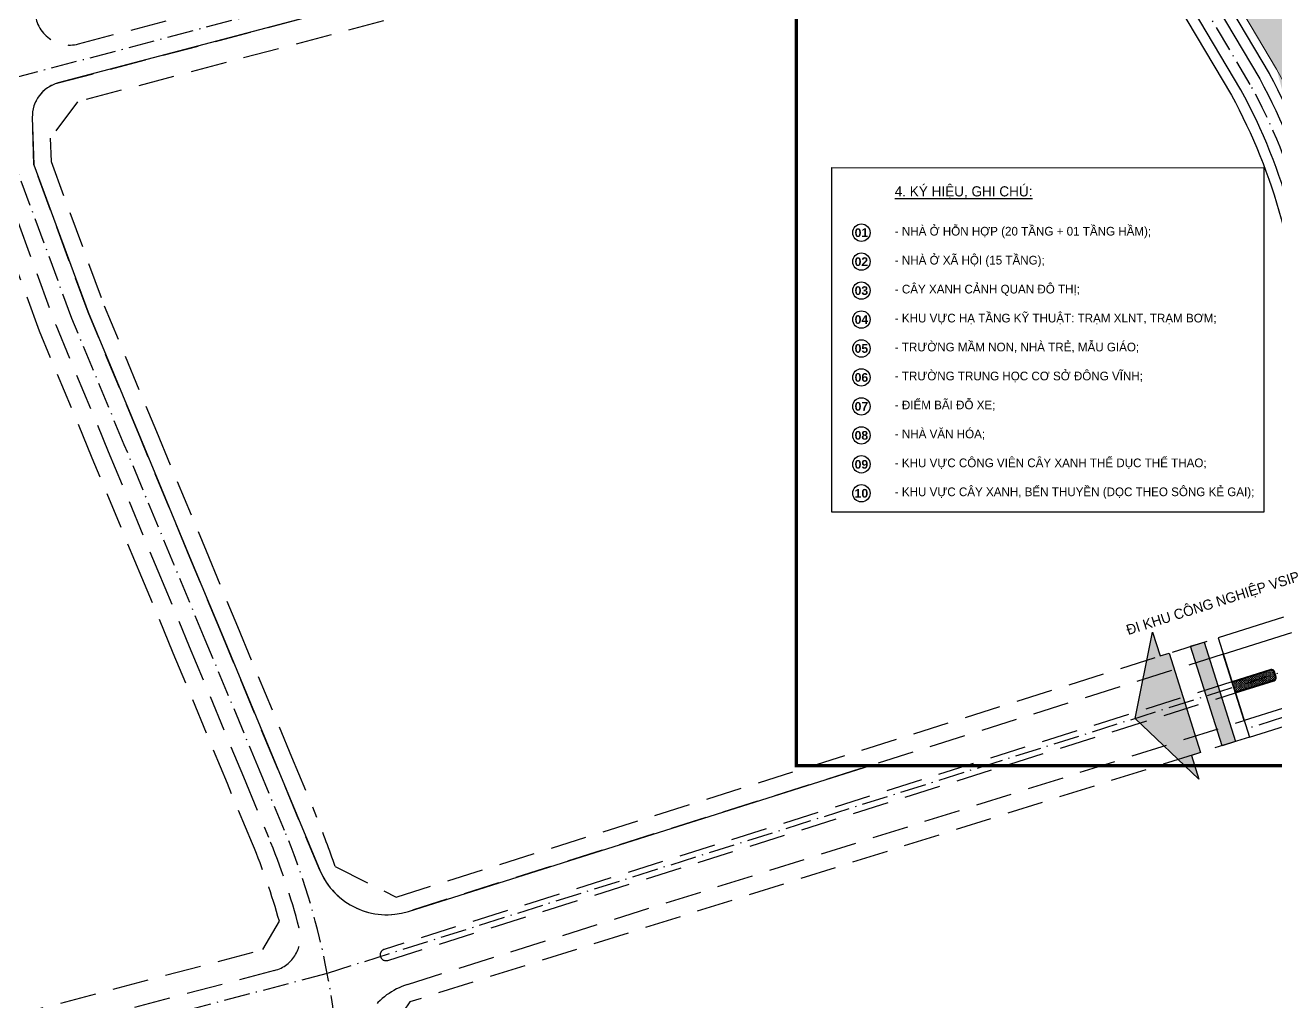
# Model space of a CAD drawing. Header units: metres. Extents: x 566631 to 571261, y 2062953 to 2068466.
# Drawn here: x 567707.4 to 568139.6, y 2065749.5 to 2066086.9 of the extents above; entities that cross this region are included whole.
import ezdxf
from ezdxf.enums import TextEntityAlignment as Align

# ---------------------------------------------------------------- set-up
doc = ezdxf.new("R2010")
doc.units = ezdxf.units.M
for name, pattern in [('ACAD_ISO10W100', [18.5, 12, -3, 0.5, -3]), ('DOT', [0.25, 0, -0.25]), ('HIDDEN', [0.375, 0.25, -0.125])]:
    doc.linetypes.add(name, pattern=pattern)
for name, color, linetype in [('BoThamCo', 94, 'CONTINUOUS'), ('ghi_chu', 7, 'CONTINUOUS'), ('hacth sdd', 8, 'CONTINUOUS'), ('hatchViaHe+LogDg', 129, 'CONTINUOUS'), ('Khung ban ve', 7, 'CONTINUOUS'), ('LogDg', 7, 'CONTINUOUS'), ('LogDg phu', 7, 'CONTINUOUS'), ('thuadat', 6, 'CONTINUOUS'), ('TimDg', 222, 'CONTINUOUS'), ('ViaHeS', 32, 'CONTINUOUS'), ('ViaHeSphu', 32, 'CONTINUOUS')]:
    doc.layers.add(name, color=color, linetype=linetype)
doc.layers.add('datKeSog', color=251, linetype='CONTINUOUS', lineweight=13)
doc.layers.add('datMatNc', color=150, linetype='CONTINUOUS', lineweight=13)
doc.styles.add('ARIALB', font='VHARIALB.TTF', dxfattribs={"width": 0.75})
doc.styles.add('avantH', font='VHAVAN.TTF', dxfattribs={"height": 10})

# ---------------------------------------------------------------- blocks, each defined once
blk = doc.blocks.new('dsl')
at = {"color": 158, "linetype": 'DOT'}
blk.add_wipeout([(0, 1.5), (0.34, 1.46), (0.73, 1.31), (1.02, 1.1), (1.23, 0.85), (1.35, 0.64), (1.44, 0.41), (1.5, 0), (1.44, -0.42), (1.33, -0.7), (1.15, -0.96), (0.91, -1.19), (0.61, -1.37), (0.38, -1.45), (0, -1.5), (-0.46, -1.43), (-0.79, -1.27), (-1.14, -0.97), (-1.32, -0.72), (-1.43, -0.46), (-1.49, -0.14), (-1.5, 0), (-1.46, 0.34), (-1.34, 0.68), (-1.17, 0.94), (-0.92, 1.19), (-0.63, 1.36), (-0.25, 1.48)], dxfattribs=at).dxf.layer = 'ghi_chu'
at = {"layer": 'ghi_chu', "color": 32}
blk.add_circle((0, 0), 1.5, dxfattribs=at)
at = {"layer": 'ghi_chu', "style": 'ARIALB'}
blk.add_attdef('01', text='', height=1.5, dxfattribs=at).set_placement((0, -0.75), align=Align.CENTER)
blk = doc.blocks.new('ghi_Eu6')
at = {"color": 32}
blk.add_wipeout([(18.26, 138.52), (167.48, 138.39), (167.48, 138.39), (167.48, 19.46), (18.26, 19.46)], dxfattribs=at).dxf.layer = 'ghi_chu'
at = {"layer": 'ghi_chu'}
blk.add_lwpolyline([(18.26, 19.46), (18.26, 138.52), (167.48, 138.39), (167.48, 138.39), (167.48, 19.46)], close=True, dxfattribs=at)
at = {"layer": 'ghi_chu', "lineweight": -2, "style": 'avantH'}
for s, height, p in [('%%U4. ký hiÖu, ghi chó:', 3.5, (39.97, 128.52)), ('- nhµ ë hçn hîp (20 tÇng + 01 tÇng hÇm);', 3, (40, 115)), ('- nhµ ë x· héi (15 tÇng);', 3, (40, 105)), ('- c©y xanh c¶nh quan ®« thÞ;', 3, (40, 95)), ('- khu vùc h¹ tÇng kü thuËt: tr¹m xlnt, tr¹m b¬m;', 3, (40, 85)), ('- tr\xadêng mÇm non, nhµ trÎ, mÉu gi¸o;', 3, (40, 75)), ('- tr\xadêng trung häc c¬ së ®«ng vÜnh;', 3, (40, 65)), ('- ®iÓm b·i ®ç xe;', 3, (40, 55)), ('- nhµ v¨n hãa;', 3, (40, 45)), ('- Khu vùc c«ng viªn c©y xanh thÓ dôc thÓ thao;', 3, (40, 35)), ('- Khu vùc c©y xanh, bÕn thuyÒn (däc theo s«ng kÎ gai);', 3, (40, 25))]:
    blk.add_text(s, height=height, dxfattribs=at).set_placement(p)
at = {"layer": 'ghi_chu', "xscale": 2, "yscale": 2, "zscale": 2}
for p, values in [((28.46, 116), {'01': '01'}), ((28.46, 106), {'01': '02'}), ((28.46, 96), {'01': '03'}), ((28.46, 86), {'01': '04'}), ((28.46, 76), {'01': '05'}), ((28.46, 66), {'01': '06'}), ((28.46, 56), {'01': '07'}), ((28.46, 46), {'01': '08'}), ((28.46, 36), {'01': '09'}), ((28.46, 26), {'01': '10'})]:
    blk.add_blockref('dsl', p, dxfattribs=at).add_auto_attribs(values)

msp = doc.modelspace()

# ---------------------------------------------------------------- hatches: boundary and pattern name
at = {"layer": 'hacth sdd'}
h = msp.add_hatch(dxfattribs=at)
h.set_pattern_fill('DASH', color=152, scale=0.5, style=0)
edge = h.paths.add_edge_path()
edge.add_line((568183.62, 2065918.92), (568168.82, 2066044.6))
edge.add_arc((568024.81, 2066027.64), 145, 6.7173, 34.059)
edge.add_line((568144.94, 2066108.84), (568098.19, 2066178))
edge.add_line((568098.19, 2066178), (568085.09, 2066201.6))
edge.add_arc((568202.25, 2066266.63), 134, 200.0084, 209.0355, ccw=False)
edge.add_line((568076.34, 2066220.78), (568071.42, 2066234.28))
edge.add_arc((568197.33, 2066280.13), 134, 170.7022, 200.0084, ccw=False)
edge.add_line((568065.1, 2066301.78), (568070.23, 2066333.14))
edge.add_line((568070.23, 2066333.14), (568075.39, 2066383.85))
edge.add_arc((567886.85, 2066414.42), 191, 350.7901, 357.9801)
edge.add_line((568077.73, 2066407.69), (568080.43, 2066484))
edge.add_line((568080.43, 2066484), (568080.65, 2066490.81))
edge.add_line((568080.65, 2066490.81), (568076.78, 2066494.78))
edge.add_line((568076.78, 2066494.78), (568057.08, 2066494.64))
edge.add_line((568057.08, 2066494.64), (568051.88, 2066489.61))
edge.add_line((568051.88, 2066489.61), (568042.87, 2066263.07))
edge.add_arc((568132.3, 2066259.51), 89.5, 177.7206, 210.7173)
edge.add_line((568055.35, 2066213.79), (568139.86, 2066071.57))
edge.add_arc((567955.41, 2065970.13), 210.5, 1.2451, 28.8105, ccw=False)
edge.add_line((568165.86, 2065974.7), (568167.59, 2065895.31))
edge.add_line((568167.59, 2065895.31), (568172.34, 2065891.9))
edge.add_line((568172.34, 2065891.9), (568183.44, 2065895.4))
edge.add_line((568183.44, 2065895.4), (568186.59, 2065900.51))
edge.add_line((568186.59, 2065900.51), (568183.62, 2065918.92))
h = msp.add_hatch(dxfattribs=at)
h.set_pattern_fill('CROSS', color=64, scale=0.05, style=0)
h.set_pattern_definition([(0, (568124.4922, 2065856.43456), (0.3175, 0.3175), [0.15875, -0.47625]), (90, (568124.5716, 2065856.3552), (-0.3175, 0.3175), [0.15875, -0.47625])])
edge = h.paths.add_edge_path()
edge.add_arc((568138.75, 2065861.39), 0.75, 287.5047, 377.5047)
edge.add_line((568139.47, 2065861.61), (568138.86, 2065863.52))
edge.add_arc((568138.15, 2065863.29), 0.75, 17.5047, 107.5047)
edge.add_line((568137.92, 2065864.01), (568124.49, 2065859.77))
edge.add_line((568124.49, 2065859.77), (568125.54, 2065856.43))
edge.add_line((568125.54, 2065856.43), (568138.98, 2065860.67))
at = {"layer": 'hatchViaHe+LogDg'}
for points in [[(568110.41, 2065834.58), (568113, 2065826.39), (568090.93, 2065847.39), (568096.97, 2065877.18), (568099.56, 2065868.99), (568102.68, 2065869.97), (568113.53, 2065835.57)], [(568110.41, 2065834.58), (568113, 2065826.39), (568090.93, 2065847.39), (568096.97, 2065877.18), (568099.56, 2065868.99), (568102.68, 2065869.97), (568113.53, 2065835.57)], [(568114.84, 2065873.77), (568125.66, 2065839.43), (568121.01, 2065837.89), (568110.15, 2065872.29)], [(568114.84, 2065873.77), (568125.66, 2065839.43), (568121.01, 2065837.89), (568110.15, 2065872.29)]]:
    msp.add_hatch(color=158, dxfattribs=at).paths.add_polyline_path(points)

# ---------------------------------------------------------------- linework, layer by layer
at = {"layer": 'BoThamCo'}
msp.add_lwpolyline([(568138.98, 2065860.67, 0.414214), (568139.47, 2065861.61), (568138.86, 2065863.52, 0.414214), (568137.92, 2065864.01), (568124.49, 2065859.77), (568125.54, 2065856.43)], format="xyb", close=True, dxfattribs=at)
at = {"layer": 'datKeSog'}
msp.add_lwpolyline([(568051.88, 2066489.61), (568048.76, 2066486.58), (568039.87, 2066263.19, 0.144979), (568052.77, 2066212.26), (568137.25, 2066070.08, -0.120799), (568162.86, 2065974.64), (568164.54, 2065897.5), (568167.59, 2065895.31), (568165.86, 2065974.7, 0.12086), (568139.86, 2066071.57), (568055.35, 2066213.79, -0.144979), (568042.87, 2066263.07)], format="xyb", close=True, dxfattribs=at)
at = {"layer": 'datMatNc'}
msp.add_lwpolyline([(568183.62, 2065918.92), (568168.82, 2066044.6, 0.11987), (568144.94, 2066108.84), (568098.19, 2066178), (568085.09, 2066201.6, -0.039408), (568076.34, 2066220.78), (568071.42, 2066234.28, -0.128574), (568065.1, 2066301.78), (568070.23, 2066333.14), (568075.39, 2066383.85, 0.031383), (568077.73, 2066407.69), (568080.43, 2066484), (568080.65, 2066490.81), (568076.78, 2066494.78), (568057.08, 2066494.64), (568051.88, 2066489.61), (568042.87, 2066263.07, 0.144979), (568055.35, 2066213.79), (568139.86, 2066071.57, -0.12086), (568165.86, 2065974.7), (568167.59, 2065895.31), (568172.34, 2065891.9), (568183.44, 2065895.4), (568186.59, 2065900.51)], format="xyb", close=True, dxfattribs=at)
at = {"layer": 'Khung ban ve', "const_width": 1.2}
msp.add_lwpolyline([(567973.93, 2066641.11), (569223.93, 2066641.11), (569223.93, 2065831.11), (567973.93, 2065831.11)], close=True, dxfattribs=at)
at = {"layer": 'LogDg', "ltscale": 0.75}
for points in [[(568110.41, 2065834.58), (568113, 2065826.39), (568090.93, 2065847.39), (568096.97, 2065877.18), (568099.56, 2065868.99), (568102.68, 2065869.97), (568113.53, 2065835.57)], [(568114.84, 2065873.77), (568125.66, 2065839.43), (568121.01, 2065837.89), (568110.15, 2065872.29)]]:
    msp.add_lwpolyline(points, close=True, dxfattribs=at)
at = {"layer": 'LogDg'}
msp.add_lwpolyline([(568141.87, 2065850.83), (568128.63, 2065846.66), (568121.41, 2065869.55), (568145.09, 2065877.02, 0.333336)], format="xyb", dxfattribs=at)
msp.add_lwpolyline([(568139.05, 2065860.43, 0.414214), (568139.7, 2065861.69), (568139.1, 2065863.59, 0.414214), (568137.85, 2065864.25), (568124.42, 2065860.01), (568125.62, 2065856.2)], format="xyb", close=True, dxfattribs=at)
at = {"layer": 'LogDg phu', "linetype": 'HIDDEN', "ltscale": 50, "elevation": 0}
for points in [[(568008.26, 2066502.28), (568008.26, 2066502.28, 0.145085), (567916.16, 2066474.24), (567729.41, 2066350.9, 0.236335), (567724.04, 2066341.6), (567719.9, 2066271.24), (567716.61, 2066207.61), (567713.4, 2066142.94), (567710.89, 2066092.54, 0.507518), (567725.94, 2066080.34), (568007.68, 2066154.72)], [(568124.42, 2065860.01), (567831.54, 2065767.64, 1), (567832.74, 2065763.83), (568125.62, 2065856.2)]]:
    msp.add_lwpolyline(points, format="xyb", dxfattribs=at)
at = {"layer": 'LogDg phu', "linetype": 'HIDDEN', "ltscale": 50}
for points in [[(568121.41, 2065869.55), (567839.88, 2065780.76, -0.388595), (567809.28, 2065795.01), (567793.97, 2065831.84), (567775.26, 2065876.86), (567764.42, 2065902.96), (567747.28, 2065944.21), (567729.22, 2065987.68), (567710.46, 2066038.56), (567709.96, 2066054.87, -0.349109), (567718.89, 2066066.84), (568010.55, 2066143.84)], [(567342.38, 2065684.12), (567367.05, 2065965.75, -0.31628), (567375.94, 2065976.3), (567683.17, 2066057.41, -0.48246), (567698.22, 2066046.18), (567698.53, 2066036.24), (567718.05, 2065983.3), (567736.2, 2065939.61), (567753.34, 2065898.35), (567764.18, 2065872.26), (567782.89, 2065827.24), (567791.56, 2065806.37, -0.033971), (567802.16, 2065775, -0.41416), (567793.62, 2065760.34), (567355.05, 2065644.55, -0.519255), (567340.03, 2065657.19), (567342.38, 2065684.12)], [(568171.97, 2065792.74), (568193.02, 2065729.9, -0.408581), (568188.12, 2065719.83), (567831.86, 2065592.78, -0.524975), (567821.17, 2065600.48), (567822.62, 2065671.83), (567822.07, 2065731.41, -0.329891), (567839.55, 2065755.49), (568128.63, 2065846.66)]]:
    msp.add_lwpolyline(points, format="xyb", dxfattribs=at)
at = {"layer": 'TimDg', "linetype": 'ACAD_ISO10W100', "ltscale": 0.75, "elevation": 0}
for points in [[(568198.58, 2065725.1), (568170.7, 2065808.31, -0.077563), (568157.67, 2065868.59), (568155.37, 2065974.47, 0.120641), (568130.74, 2066066.36), (568046.33, 2066208.43, -0.144979), (568032.38, 2066263.49), (568043.4, 2066540.37), (568056.75, 2066694.89, 0.144976), (568045.36, 2066750.53), (567960.3, 2066910.12, 0.056428), (567947.55, 2066928.66), (567882.55, 2067003.5)], [(567816.22, 2065715.09, 0.09641), (567797.1, 2065808.68), (567788.43, 2065829.54), (567769.72, 2065874.56), (567758.88, 2065900.65), (567741.74, 2065941.91), (567723.64, 2065985.49), (567704.5, 2066037.4)]]:
    msp.add_lwpolyline(points, format="xyb", dxfattribs=at)
at = {"layer": 'TimDg', "linetype": 'ACAD_ISO10W100', "ltscale": 0.75}
for points in [[(569579.46, 2066552.49), (569316.69, 2066388.63, -0.012156), (569316.48, 2066388.51), (569007.71, 2066216.21), (568836.95, 2066117, -0.050684), (568652.73, 2066033.61), (568203.78, 2065882.94), (567811.81, 2065759.32)], [(569213.72, 2066313.99), (569015.13, 2066203.18), (568844.48, 2066104.03, -0.050684), (568657.5, 2066019.39), (568208.42, 2065868.68), (568129.53, 2065843.8)]]:
    msp.add_lwpolyline(points, format="xyb", dxfattribs=at)
for points in [[(566871.36, 2065848.91), (568071.66, 2066165.79)], [(567811.81, 2065759.32), (566954.75, 2065533.05)]]:
    msp.add_lwpolyline(points, dxfattribs=at)
at = {"layer": 'ViaHeS', "elevation": 0}
msp.add_lwpolyline([(568142.18, 2065882.39), (568119.6, 2065875.27), (568130.43, 2065840.94), (568144.74, 2065845.45)], dxfattribs=at)
at = {"layer": 'ViaHeSphu', "linetype": 'HIDDEN', "ltscale": 50}
for points in [[(568012.59, 2066136.11), (567725.54, 2066060.33), (567716.18, 2066047.78)], [(568130.43, 2065840.94), (567840.41, 2065749.47), (567827.61, 2065730.84)]]:
    msp.add_lwpolyline(points, dxfattribs=at)
msp.add_lwpolyline([(567795.3, 2065777.33, 0.029764), (567786.02, 2065804.07), (567777.35, 2065824.94), (567758.64, 2065869.96), (567747.8, 2065896.05), (567730.66, 2065937.31), (567712.46, 2065981.11), (567692.56, 2066035.08), (567692.36, 2066041.81), (567681.04, 2066048.58), (567384.93, 2065970.4), (567374.39, 2065957.89), (567348.38, 2065660.8), (567348.38, 2065660.8), (567357.18, 2065653.39), (567789.61, 2065767.55)], format="xyb", close=True, dxfattribs=at)
msp.add_lwpolyline([(567716.18, 2066047.84), (567716.43, 2066039.72), (567734.81, 2065989.87), (567752.82, 2065946.52), (567769.97, 2065905.26), (567780.81, 2065879.17), (567799.51, 2065834.15), (567808.18, 2065813.28, -0.017403), (567814.59, 2065796.21), (567835.66, 2065785.72), (568119.6, 2065875.27)], format="xyb", dxfattribs=at)

# ---------------------------------------------------------------- texts
at = {"layer": 'ghi_chu', "style": 'avantH'}
msp.add_text('®i khu c«ng nghiÖp vsip', height=3.5, rotation=17.5047, dxfattribs=at).set_placement((568088.58, 2065876.17))

# ---------------------------------------------------------------- next in the draw order: block references
at = {"layer": 'ghi_chu'}
msp.add_blockref('ghi_Eu6', (567967.93, 2065899.15), dxfattribs=at)

# ---------------------------------------------------------------- next in the draw order: linework, layer by layer
at = {"layer": 'LogDg'}
for points in [[(568057.09, 2066502.64, 0.400474), (568045.19, 2066491.11), (568036.12, 2066263.34, 0.144979), (568049.55, 2066210.34), (568134, 2066068.22, -0.120721), (568159.11, 2065974.56)], [(568151.62, 2065974.39, 0.120559), (568127.48, 2066064.5), (568075.5, 2066151.99, 0.334943)]]:
    msp.add_lwpolyline(points, format="xyb", dxfattribs=at)
at = {"layer": 'thuadat'}
msp.add_lwpolyline([(567973.93, 2066134.17), (567718.89, 2066066.84, 0.349109), (567709.96, 2066054.87), (567710.46, 2066038.56), (567729.22, 2065987.68), (567747.28, 2065944.21), (567764.42, 2065902.96), (567775.26, 2065876.86), (567793.97, 2065831.84), (567809.28, 2065795.01, 0.388595), (567839.88, 2065780.76), (567999.53, 2065831.11), (567973.93, 2065831.11)], format="xyb", close=True, dxfattribs=at)
at = {"layer": 'ViaHeS'}
msp.add_lwpolyline([(568057.08, 2066494.64), (568048.76, 2066486.58), (568039.87, 2066263.19, 0.144979), (568052.77, 2066212.26), (568137.25, 2066070.08, -0.120799), (568162.86, 2065974.64), (568164.54, 2065897.5), (568172.34, 2065891.9), (568183.44, 2065895.4), (568189, 2065904.42), (568186.59, 2065919.34), (568171.8, 2066044.95, 0.11987), (568147.43, 2066110.52), (568100.75, 2066179.57), (568087.71, 2066203.05, -0.039408), (568079.16, 2066221.81), (568074.24, 2066235.31, -0.128574), (568068.06, 2066301.3), (568073.2, 2066332.74), (568078.37, 2066383.46, 0.031267), (568080.73, 2066407.59), (568083.42, 2066483.9), (568083.55, 2066487.84), (568076.78, 2066494.78)], format="xyb", close=True, dxfattribs=at)
at = {"layer": 'ViaHeS', "elevation": 0}
msp.add_lwpolyline([(568075.44, 2066144.74), (568124.23, 2066062.64, -0.120474), (568147.87, 2065974.31)], format="xyb", dxfattribs=at)

doc.saveas('drawing.dxf')
